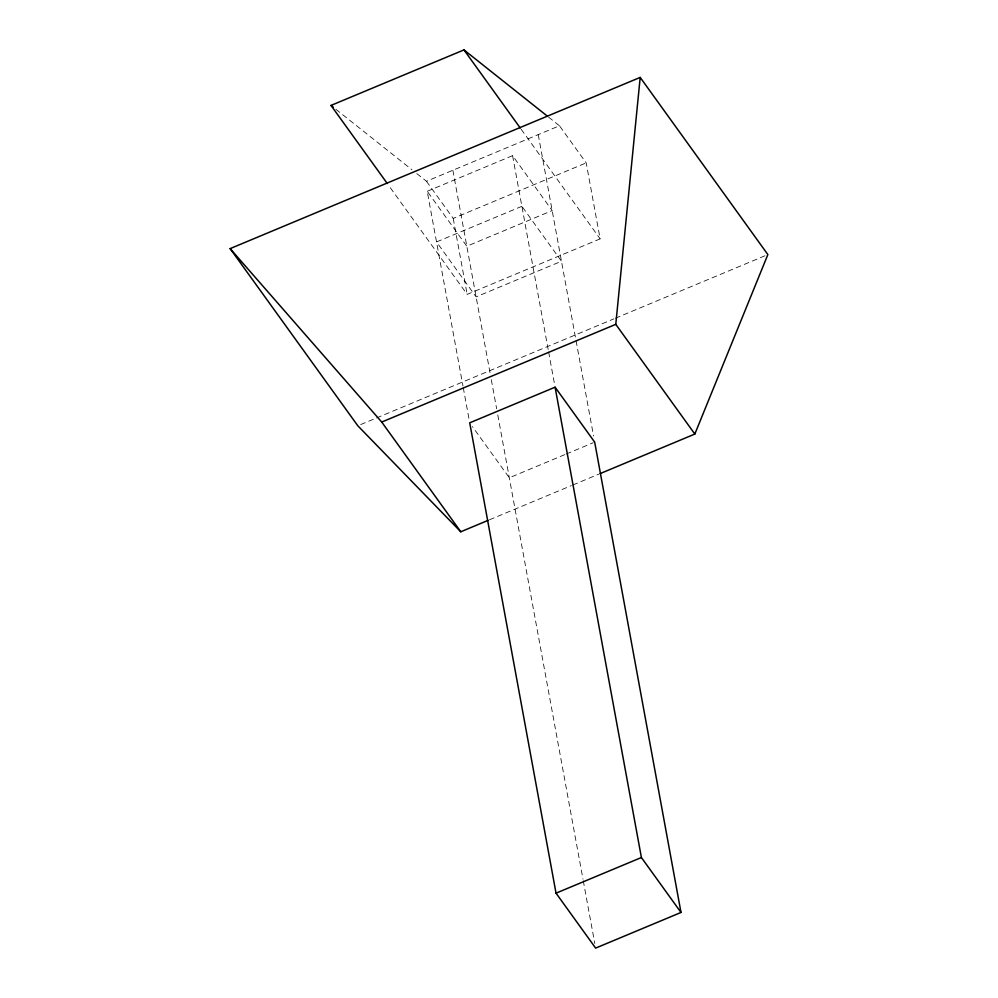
<?xml version="1.0" encoding="UTF-8"?>
<svg xmlns="http://www.w3.org/2000/svg" width="998" height="998" viewBox="0 0 998 998"><rect width="100%" height="100%" fill="white"/><g stroke="black" fill="none" stroke-linecap="round" stroke-linejoin="round"><path stroke-width="0.75" stroke-dasharray="4.99 3.74" d="M416.802 173.602L426.47 181.287L559.454 125.76L586.2 162.886L600.147 238.859L467.164 294.385L388.185 184.78M427.219 191.292L512.585 155.651L552.181 210.59L466.815 246.232L427.219 191.292L462.972 386.039M426.47 181.287L453.217 218.4L586.2 162.886M360.677 424.574L375.073 418.561M376.508 417.962L613.907 318.849M615.354 318.25L764.979 255.775M564.806 454.614L509.317 477.78L472.416 426.583M566.228 454.015L593.261 442.725M489.494 519.783L571.343 485.614M572.79 485.016L598.625 474.225M548.576 117.115L559.454 125.76M335.839 109.256L411.962 169.76M521.168 129.266L600.147 238.859M538.234 134.618L593.561 436.001M512.585 155.651L548.339 350.398M548.613 351.932L554.801 385.665M452.867 170.259L490.18 373.539M491.303 379.664L496.655 408.793M497.777 414.919L582.982 879.163M583.256 880.698L594.796 943.509M453.217 218.4L467.164 294.385M463.247 387.573L469.16 419.771M521.892 206.299L436.525 241.94L476.108 296.88L561.475 261.239L521.892 206.299"/><path stroke-width="1.5" d="M600.072 473.626L694.833 434.055L615.778 324.338L640.192 77.407L230.139 248.614L357.808 425.772L460.777 531.772L488.059 520.382M694.833 434.055L767.861 254.577L640.192 77.407M387.286 183.52L330.999 105.426L463.983 49.9L547.366 116.155M230.139 248.614L381.723 422.054L615.778 324.338M555.088 387.187L469.721 422.828L556.036 893.16L595.631 948.1L680.998 912.459L594.683 442.139L555.088 387.187L641.402 857.519L680.998 912.459M556.036 893.16L641.402 857.519M330.999 105.426L333.419 107.347M463.983 49.9L520.257 128.006M381.723 422.054L460.777 531.772"/></g></svg>
